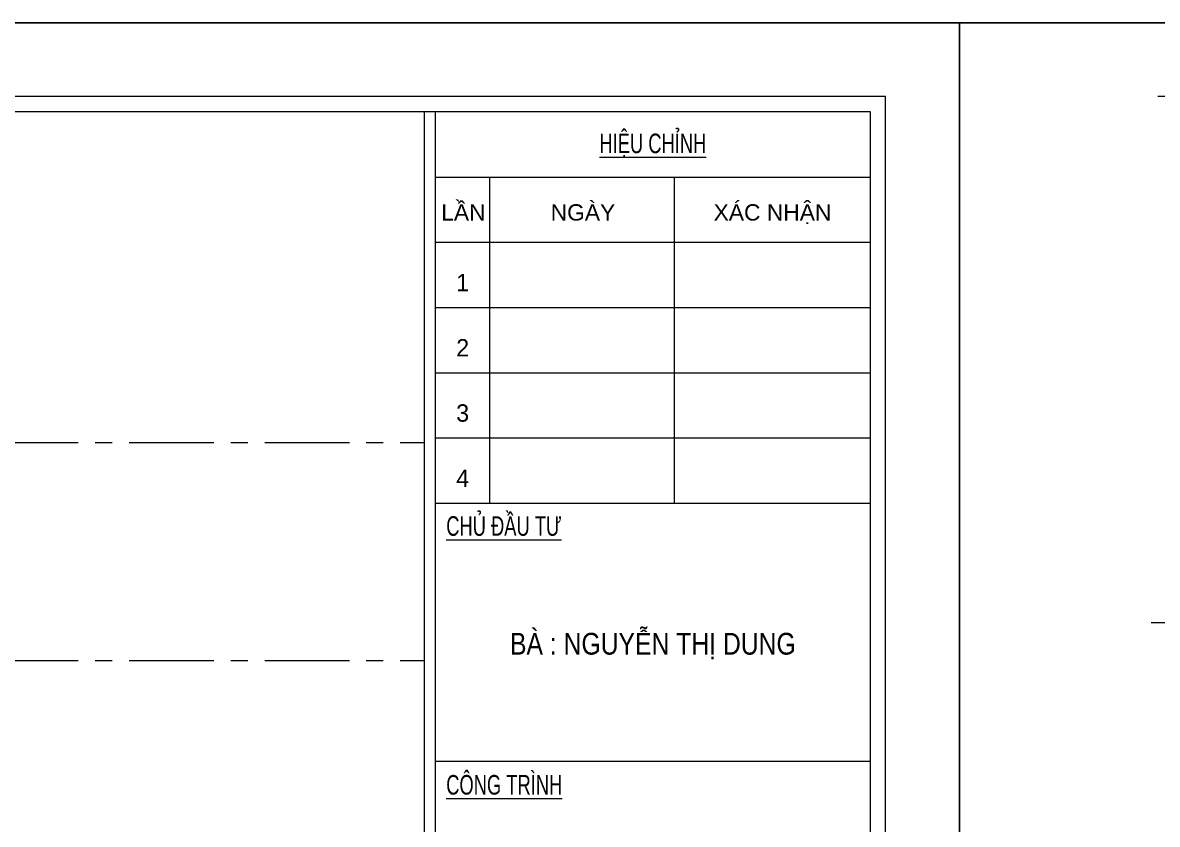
# Model space of a CAD drawing. Header units: millimetres. Extents: x 1832547 to 2001569, y -558009 to -417808.
# Drawn here: x 1936872 to 1945243, y -490851 to -484934 of the extents above; entities that cross this region are included whole.
import ezdxf
from ezdxf.enums import TextEntityAlignment as Align

# ---------------------------------------------------------------- set-up
doc = ezdxf.new("R2010")
doc.units = ezdxf.units.MM
doc.header["$MEASUREMENT"] = 0
doc.linetypes.add('CENTER', pattern=[2, 1.25, -0.25, 0.25, -0.25])
doc.layers.get('0').update_dxf_attribs({"linetype": 'CONTINUOUS'})
doc.layers.get('DEFPOINTS').update_dxf_attribs({"linetype": 'CONTINUOUS'})
for name, color, linetype, lineweight in [('CA. TUONG', 30, 'CONTINUOUS', 30), ('CA.dim 08', 8, 'CONTINUOUS', 13), ('CA.thay 145', 145, 'CONTINUOUS', 18), ('CA.tim 67', 67, 'CENTER', 9)]:
    doc.layers.add(name, color=color, linetype=linetype, lineweight=lineweight)
doc.styles.add('VH01-VNAVANTH', font='Vhavan.ttf', dxfattribs={"width": 0.8})
doc.styles.add('VH02-VNARIALH', font='Vharial.ttf', dxfattribs={"width": 0.8})
doc.styles.add('VH03-VNHELVETLNSH', font='Vhhels.ttf')

# ---------------------------------------------------------------- blocks, each defined once
blk = doc.blocks.new('A$C2d76a15f')
at = {"color": 4, "linetype": 'Continuous', "lineweight": 18}
for p, q in [((27498.47177620605, 19312.80984569415), (1212.381184990983, 19312.80984569415)), ((27498.47177620605, 452.5398463322053), (27498.47177620605, 19312.80984569415))]:
    blk.add_line(p, q, dxfattribs=at)
for p, q in [((27405.30177621031, 19219.63984569728), (1305.551184986718, 19219.63984569728)), ((27405.30177621031, 545.7098463290749), (27405.30177621031, 19219.63984569728)), ((24743.30177632347, 18820.33984571142), (27405.30177621031, 18820.33984571142)), ((24743.30177632347, 18421.03984572488), (27405.30177621031, 18421.03984572488)), ((24743.30177632347, 16823.8398457789), (27405.30177621031, 16823.8398457789)), ((24743.30177632347, 15244.66458187421), (27405.30177621008, 15244.66458187421))]:
    blk.add_line(p, q)
at = {"linetype": 'Continuous', "lineweight": 18, "ltscale": 100}
for p, q in [((24676.75177632621, 545.7098463290749), (24676.75177632621, 19219.63984569728)), ((24743.30177632347, 545.7098463290749), (24743.30177632347, 19219.63984569728))]:
    blk.add_line(p, q, dxfattribs=at)
at = {"color": 8, "linetype": 'Continuous', "lineweight": 18, "ltscale": 100}
blk.add_line((25076.05177630903, 16823.83984577892), (25076.05177630903, 18820.33984571142), dxfattribs=at)
at = {"color": 8}
for p, q in [((26207.40177626116, 16823.83984577892), (26207.40177626116, 18820.33984571142)), ((24743.30177632347, 18021.7398457384), (27405.30177621031, 18021.7398457384)), ((24743.30177632347, 17622.43984575191), (27405.30177621031, 17622.43984575191)), ((24743.30177632347, 17223.13984576537), (27405.30177621031, 17223.13984576537))]:
    blk.add_line(p, q, dxfattribs=at)
at = {"layer": 'DEFPOINTS', "ltscale": 600}
for p, q in [((-0.0003083094488829374, -0.0001536530908197165), (-0.0003083094488829374, 19765.34984567884)), ((-0.0003083094488829374, 19765.34984567884), (27950.99969050125, 19765.34984567884)), ((27950.99969050125, 19765.34984567884), (27950.99969050125, -0.0001536530908197165))]:
    blk.add_line(p, q, dxfattribs=at)
at = {"color": 140, "linetype": 'Continuous', "lineweight": 18, "style": 'VH01-VNAVANTH', "width": 0.7}
blk.add_text('%%uHiÖu ChØnh', height=119.7899999959554, dxfattribs=at).set_placement((26074.30177626666, 19026.48516524199), align=Align.MIDDLE_CENTER)
at = {"color": 140, "linetype": 'Continuous', "lineweight": 18, "style": 'VH02-VNARIALH'}
blk.add_text('lÇn', height=99.82499999662468, dxfattribs=at).set_placement((24779.10938792746, 18553.97487881588))
for s, p in [('ngµy', (25646.43829019926, 18553.97487881755)), ('x¸c nhËn', (26806.35177623574, 18553.97487881755))]:
    blk.add_text(s, height=99.82499999662468, dxfattribs=at).set_placement(p, align=Align.CENTER)
at = {"color": 140, "linetype": 'Continuous', "lineweight": 18, "style": 'VH03-VNHELVETLNSH'}
for s, height, p in [('1', 106.4799999964016, (24910.41225857614, 18174.43668591113)), ('2', 106.479999996398, (24910.41225857614, 17775.1366859246)), ('3', 106.479999996398, (24910.41225857614, 17375.83668593812)), ('4', 106.4799999964016, (24910.41225857614, 16976.53668595159))]:
    blk.add_text(s, height=height, dxfattribs=at).set_placement(p, align=Align.MIDDLE_CENTER)
at = {"color": 140, "linetype": 'Continuous', "lineweight": 18, "style": 'VH01-VNAVANTH', "width": 0.7}
for s, p in [('%%uchñ ®Çu t\xad', (24809.85177632049, 16624.18984578566)), ('%%uC«ng tr×nh', (24809.85177632049, 15040.1531731681))]:
    blk.add_text(s, height=119.7899999959554, dxfattribs=at).set_placement(p)
at = {"color": 140, "linetype": 'Continuous', "lineweight": 18, "style": 'VH01-VNAVANTH', "width": 0.8499999999505895}
blk.add_text('bµ : nguyÔn thÞ dung', height=133.0999999955002, dxfattribs=at).set_placement((26074.30177626666, 15896.829845092), align=Align.CENTER)
blk = doc.blocks.new('ỬT54')
at = {"layer": 'CA.tim 67', "ltscale": 500}
for p, q in [((1911657.268446233, -463791.8305095854), (1939836.286510009, -463791.8305095854)), ((1911657.268446234, -465401.8294992785), (1939836.286510008, -465401.8294992785))]:
    blk.add_line(p, q, dxfattribs=at)
blk = doc.blocks.new('t5hy6')
at = {"layer": 'CA.tim 67', "ltscale": 500}
blk.add_line((1945196.794870626, -465119.7695395972), (1973537.239188968, -465119.7695395972), dxfattribs=at)

msp = doc.modelspace()

# ---------------------------------------------------------------- block references
at = {"layer": 'CA. TUONG'}
msp.add_blockref('ỬT54', (0, -24240.63285972533), dxfattribs=at)
at = {"layer": 'CA.dim 08'}
msp.add_blockref('t5hy6', (0.0003717334475368261, -24240.63285972533), dxfattribs=at)
at = {"layer": 'CA.thay 145', "xscale": 1.205715468216754, "yscale": 1.205715468216754, "zscale": 1.205715468216754}
for p in [(1910083.145187947, -508765.6612342104), (1943784.098238639, -508765.6612342104)]:
    msp.add_blockref('A$C2d76a15f', p, dxfattribs=at)

doc.saveas('drawing.dxf')
